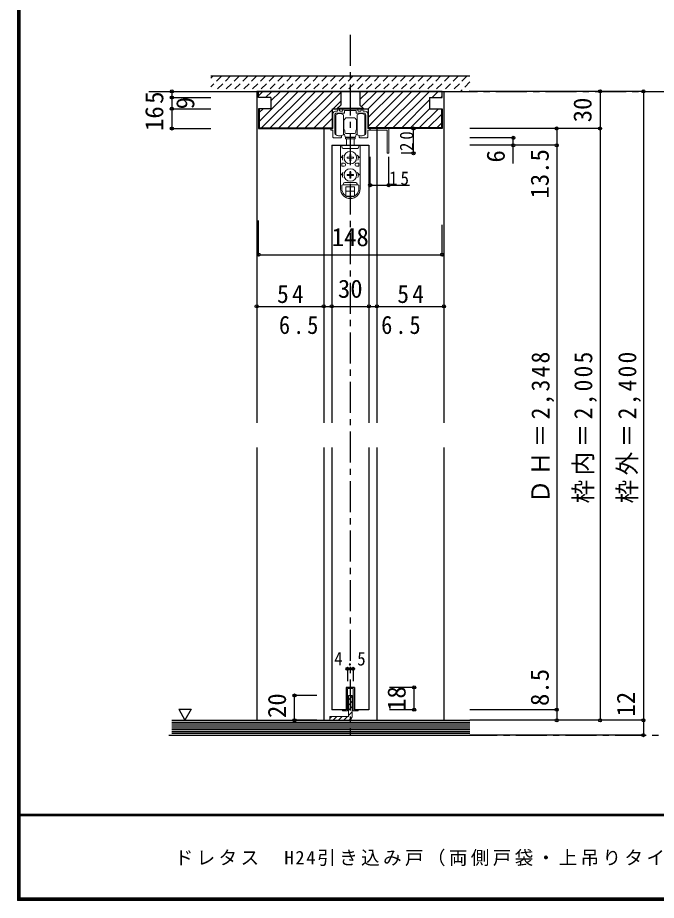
# Model space of a CAD drawing. Units: millimetres at full size, sheet at 1:5. Extents: x -973 to 977, y -718 to 696.
# Drawn here: x -973 to -458, y -701 to 11 of the extents above; entities that cross this region are included whole.
import ezdxf
from ezdxf.enums import TextEntityAlignment as Align

# ---------------------------------------------------------------- set-up
doc = ezdxf.new("R2010")
doc.units = ezdxf.units.MM
doc.header["$LTSCALE"] = 5
doc.header["$PDMODE"] = 32
doc.header["$PDSIZE"] = 2.5
doc.linetypes.add('CHAIN1', pattern=[8, 5, -1, 1, -1])
doc.linetypes.add('DASHED1', pattern=[1.8, 1.2, -0.6])
for name, color, linetype in [('0-1_通り芯', 4, 'CHAIN1'), ('0-2_柱', 7, 'Continuous'), ('0-3_仕上げ', 2, 'Continuous'), ('0-4_枠', 3, 'Continuous'), ('0-6_扉', 6, 'Continuous'), ('0-A_文字', 4, 'DASHED1'), ('0-B_寸法', 7, 'Continuous'), ('0-C_ハッチ', 4, 'DASHED1'), ('F-1_枠', 6, 'Continuous'), ('F-A_文字', 7, 'Continuous')]:
    doc.layers.add(name, color=color, linetype=linetype)
doc.layers.add('0-7_金物', color=7, linetype='Continuous', lineweight=18)
doc.styles.add('ＭＳ ゴシック', font='')
doc.styles.get('ＭＳ ゴシック').set_extended_font_data('MS Gothic')

# ---------------------------------------------------------------- blocks, each defined once
blk = doc.blocks.new('戸車(上吊)')
at = {"layer": '0-7_金物'}
for p, q in [((-11.601, 12.792), (-11.601, 28.792)), ((-5.601, 28.792), (-5.601, 20.792)), ((5.599, 28.792), (5.599, 20.792)), ((11.599, 12.792), (11.599, 28.792)), ((-5.601, 24.792), (-5.301, 24.792)), ((-5.601, 23.292), (-5.101, 23.292)), ((-5.101, 24.592), (-5.301, 24.792)), ((-5.301, 23.292), (-5.101, 23.492)), ((-5.101, 24.792), (-5.101, 20.792)), ((-5.001, 24.792), (-5.101, 24.792)), ((-3.501, 26.292), (-0.001, 26.292)), ((3.499, 26.292), (-0.001, 26.292)), ((4.999, 24.792), (5.099, 24.792)), ((5.099, 24.792), (5.099, 20.792)), ((5.099, 24.592), (5.299, 24.792)), ((5.299, 23.292), (5.099, 23.492)), ((5.599, 23.292), (5.099, 23.292)), ((5.599, 24.792), (5.299, 24.792)), ((-5.601, 20.792), (-5.601, 12.792)), ((-5.601, 18.292), (-5.101, 18.292)), ((-5.601, 16.792), (-5.301, 16.792)), ((-5.101, 18.092), (-5.301, 18.292)), ((-5.101, 16.992), (-5.301, 16.792)), ((-5.101, 16.792), (-5.101, 20.792)), ((-5.001, 16.792), (-5.101, 16.792)), ((-4.501, 14.792), (-4.501, 16.292)), ((4.499, 14.792), (4.499, 16.292)), ((4.999, 16.792), (5.099, 16.792)), ((5.099, 16.792), (5.099, 20.792)), ((5.099, 18.092), (5.299, 18.292)), ((5.599, 18.292), (5.099, 18.292)), ((5.099, 16.992), (5.299, 16.792)), ((5.599, 16.792), (5.299, 16.792)), ((5.599, 20.792), (5.599, 12.792)), ((-4.001, 10.492), (-4.001, 9.492)), ((3.999, 10.492), (-4.001, 10.492)), ((-4.001, 9.492), (3.999, 9.492)), ((-3.501, 13.792), (-0.001, 13.792)), ((-0.001, 10.792), (-3.501, 10.792)), ((-3.001, 10.792), (-3.001, 10.492)), ((-3.001, 4.292), (-3.001, 9.492)), ((3.499, 13.792), (-0.001, 13.792)), ((-0.001, 10.792), (3.499, 10.792)), ((2.999, 10.792), (2.999, 10.492)), ((2.999, 9.492), (2.999, 4.292)), ((3.999, 10.492), (3.999, 9.492)), ((-7.9, 4.292), (-7.9, -30.608)), ((-7.857, 4.292), (7.943, 4.292)), ((-6.9, 4.292), (-6.9, 2.792)), ((-5.9, 1.792), (5.9, 1.792)), ((6.9, 4.292), (6.9, 2.792)), ((7.9, 4.292), (7.9, -30.608)), ((-5.657, -3.708), (-7.5, -5.708)), ((-6.4, -5.708), (-7.5, -5.708)), ((-0.52, -5.188), (-2.45, -5.222)), ((-2.45, -5.222), (-2.45, -6.194)), ((-0.52, -6.227), (-2.45, -6.194)), ((-0.52, -5.188), (-0.486, -3.258)), ((-0.52, -6.227), (-0.486, -8.158)), ((0.486, -3.258), (-0.486, -3.258)), ((0.52, -5.188), (0.486, -3.258)), ((0.52, -6.227), (0.486, -8.158)), ((0.52, -5.188), (2.45, -5.222)), ((0.52, -6.227), (2.45, -6.194)), ((2.45, -6.194), (2.45, -5.222)), ((5.657, -3.708), (7.5, -5.708)), ((6.4, -5.708), (7.5, -5.708)), ((-6.9, -10.208), (-6.9, -12.708)), ((-4.9, -10.208), (-6.9, -10.208)), ((-4.9, -12.708), (-6.9, -12.708)), ((-3.9, -11.208), (-3.9, -11.708)), ((-0.486, -8.158), (0.486, -8.158)), ((3.9, -11.208), (3.9, -11.708)), ((4.9, -10.208), (6.9, -10.208)), ((4.9, -12.708), (6.9, -12.708)), ((6.9, -10.208), (6.9, -12.708)), ((-5.657, -17.708), (-7.5, -19.708)), ((-6.4, -19.708), (-7.5, -19.708)), ((-0.52, -19.188), (-2.45, -19.222)), ((-2.45, -19.222), (-2.45, -20.194)), ((-0.52, -20.227), (-2.45, -20.194)), ((-0.52, -19.188), (-0.486, -17.258)), ((-0.52, -20.227), (-0.486, -22.158)), ((0.486, -17.258), (-0.486, -17.258)), ((0.52, -19.188), (0.486, -17.258)), ((0.52, -20.227), (0.486, -22.158)), ((0.52, -19.188), (2.45, -19.222)), ((0.52, -20.227), (2.45, -20.194)), ((2.45, -20.194), (2.45, -19.222)), ((5.657, -17.708), (7.5, -19.708)), ((6.4, -19.708), (7.5, -19.708)), ((-6.9, -30.608), (-6.9, -28.208)), ((-6.4, -27.708), (6.4, -27.708)), ((-4.4, -25.708), (4.4, -25.708)), ((-0.486, -22.158), (0.486, -22.158)), ((6.9, -30.608), (6.9, -28.208)), ((-3.5, -29.208), (3.5, -29.208)), ((-3.5, -36.554), (-3.5, -29.208)), ((-3.5, -32.708), (3.5, -32.708)), ((3.5, -36.554), (3.5, -29.208)), ((-3.028, -36.808), (3.028, -36.808))]:
    blk.add_line(p, q, dxfattribs=at)
for centre in [(0, -5.708), (0, -19.708)]:
    blk.add_circle(centre, 5, dxfattribs=at)
for centre, radius, start, end in [((-8.601, 24.792), 5, 53.1301, 126.8699), ((8.599, 24.792), 5, 53.1301, 126.8699), ((-5.001, 25.292), 0.5, 270, 0), ((-3.501, 25.292), 1, 90, 180), ((3.499, 25.292), 1, 0, 90), ((4.999, 25.292), 0.5, 180, 270), ((-5.001, 16.292), 0.5, 0, 90), ((-3.501, 14.792), 1, 180, 270), ((3.499, 14.792), 1, 270, 0), ((4.999, 16.292), 0.5, 90, 180), ((-8.601, 16.792), 5, 233.1301, 306.8699), ((-6.501, 11.792), 2, 0, 63.25632), ((-3.501, 11.792), 1, 180, 270), ((3.499, 11.792), 1, 270, 0), ((6.499, 11.792), 2, 116.74368, 180), ((8.599, 16.792), 5, 233.1301, 306.8699), ((-5.9, 2.792), 1, 180, 270), ((5.9, 2.792), 1, 270, 0), ((0, -5.708), 6.4, 167.82427, 198.20996), ((0, -5.708), 6.4, 341.79004, 12.17573), ((-4.9, -11.208), 1, 0, 90), ((-4.9, -11.708), 1, 270, 0), ((4.9, -11.208), 1, 90, 180), ((4.9, -11.708), 1, 180, 270), ((0, -19.708), 6.4, 167.82427, 198.20996), ((0, -19.708), 6.4, 341.79004, 12.17573), ((-6.4, -28.208), 0.5, 90, 180), ((-6.4, -26.708), 1, 270, 0), ((-4.4, -26.708), 1, 90, 180), ((4.4, -26.708), 1, 0, 90), ((6.4, -26.708), 1, 180, 270), ((6.4, -28.208), 0.5, 0, 90), ((0, -30.808), 7.9, 180, 0), ((0, -30.608), 6.9, 180, 0)]:
    blk.add_arc(centre, radius, start, end, dxfattribs=at)
blk = doc.blocks.new('レール金具(全般)')
at = {"layer": '0-7_金物'}
for p, q in [((-10.15, 8.388), (-10.15, 7.388)), ((-9.15, 8.888), (-9.65, 8.888)), ((-8.65, 7.388), (-8.65, 8.388)), ((-6.15, 8.388), (-6.15, 7.388)), ((5.65, 8.888), (-5.65, 8.888)), ((6.15, 7.388), (6.15, 8.388)), ((8.65, 8.388), (8.65, 7.388)), ((9.65, 8.888), (9.15, 8.888)), ((10.15, 7.388), (10.15, 8.388)), ((-12.5, -10.898), (-12.5, 3.888)), ((-10.65, 6.888), (-12, 6.888)), ((-11, 5.388), (-4.95, 5.388)), ((-6.65, 6.888), (-8.15, 6.888)), ((-4.65, 5.688), (-4.65, 7.088)), ((4.65, 7.088), (4.65, 5.688)), ((4.95, 5.388), (11, 5.388)), ((8.15, 6.888), (6.65, 6.888)), ((12, 6.888), (10.65, 6.888)), ((12.5, 3.888), (12.5, -10.898)), ((-7.15, -14.112), (-7.15, -13.224)), ((7.15, -13.224), (7.15, -14.112)), ((-13.5, -14.612), (-7.65, -14.612)), ((7.65, -14.612), (13.5, -14.612))]:
    blk.add_line(p, q, dxfattribs=at)
for points in [[(-4.35, 7.388), (-0.3, 7.388), (0, 7.688), (0.3, 7.388), (4.35, 7.388)], [(-14, 4.888), (-14, -7.112), (-15.4, -7.112)], [(15.4, -7.112), (14, -7.112), (14, 4.888)], [(-15.4, -8.312), (-14, -8.312), (-14, -14.112)], [(14, -14.112), (14, -8.312), (15.4, -8.312)]]:
    blk.add_lwpolyline(points, dxfattribs=at)
for centre, radius, start, end in [((-10.65, 7.388), 0.5, 270, 0), ((-9.65, 8.388), 0.5, 90, 180), ((-9.15, 8.388), 0.5, 0, 90), ((-8.15, 7.388), 0.5, 180, 270), ((-6.65, 7.388), 0.5, 270, 0), ((-5.65, 8.388), 0.5, 90, 180), ((-4.35, 7.088), 0.3, 90, 180), ((4.35, 7.088), 0.3, 360, 90), ((5.65, 8.388), 0.5, 360, 90), ((6.65, 7.388), 0.5, 180, 270), ((8.15, 7.388), 0.5, 270, 360), ((9.15, 8.388), 0.5, 90, 180), ((9.65, 8.388), 0.5, 360, 90), ((10.65, 7.388), 0.5, 180, 270), ((-12, 4.888), 2, 90, 180), ((-11, 3.888), 1.5, 90, 180), ((-4.95, 5.688), 0.3, 270, 360), ((4.95, 5.688), 0.3, 180, 270), ((11, 3.888), 1.5, 0, 90), ((12, 4.888), 2, 0, 90), ((-15.4, -7.712), 0.6, 90, 270), ((15.4, -7.712), 0.6, 270, 90), ((-13.5, -14.112), 0.5, 180, 270), ((-12.2, -10.898), 0.3, 180, 192.08406), ((-10.538, -10.542), 2, 192.08406, 228.89829), ((-8.771, -8.112), 5, 231.94944, 269.54933), ((-8.85, -8.112), 5, 270.45826, 285.31651), ((-7.65, -14.112), 0.5, 270, 0), ((-7.45, -13.224), 0.3, 360, 105.31651), ((7.45, -13.224), 0.3, 74.68349, 180), ((7.65, -14.112), 0.5, 180, 270), ((8.85, -8.112), 5, 254.68349, 269.54174), ((8.771, -8.112), 5, 270.45067, 308.05056), ((10.538, -10.542), 2, 311.10171, 347.91594), ((12.2, -10.898), 0.3, 347.91594, 0), ((13.5, -14.112), 0.5, 270, 0)]:
    blk.add_arc(centre, radius, start, end, dxfattribs=at)

msp = doc.modelspace()

# ---------------------------------------------------------------- linework, layer by layer
at = {"layer": '0-1_通り芯'}
for p, q in [((-704.953, -2.5), (-704.953, -567.5)), ((-867.453, -48), (-92.953, -48)), ((-851.344, -567.5), (-92.953, -567.5))]:
    msp.add_line(p, q, dxfattribs=at)
at = {"layer": '0-2_柱'}
msp.add_line((-757.453, -48), (-652.453, -48), dxfattribs=at)
at = {"layer": '0-3_仕上げ'}
for p, q in [((-772.453, -48), (-637.453, -48)), ((-848.953, -555.5), (-608.453, -555.5)), ((-848.953, -567.5), (-608.453, -567.5))]:
    msp.add_line(p, q, dxfattribs=at)
at = {"layer": '0-3_仕上げ', "color": 7}
for p, q in [((-848.953, -557), (-608.453, -557)), ((-848.953, -558.5), (-608.453, -558.5)), ((-848.953, -560), (-608.453, -560)), ((-848.953, -561.5), (-608.453, -561.5)), ((-848.953, -563), (-608.453, -563)), ((-848.953, -564.5), (-608.453, -564.5)), ((-848.953, -566), (-608.453, -566))]:
    msp.add_line(p, q, dxfattribs=at)
at = {"layer": '0-4_枠', "color": 4}
for p, q in [((-778.953, -48), (-780.453, -48)), ((-780.453, -48), (-780.453, -315.5)), ((-630.953, -48), (-629.453, -48)), ((-629.453, -48), (-629.453, -315.5)), ((-726.453, -78), (-726.453, -315.5)), ((-683.453, -78), (-683.453, -315.5)), ((-780.453, -335.5), (-780.453, -555.5)), ((-726.453, -335.5), (-726.453, -555.5)), ((-683.453, -335.5), (-683.453, -555.5)), ((-629.453, -335.5), (-629.453, -555.5))]:
    msp.add_line(p, q, dxfattribs=at)
at = {"layer": '0-4_枠'}
for p, q in [((-630.953, -48), (-778.953, -48)), ((-630.953, -53), (-630.953, -48)), ((-768.953, -53), (-768.953, -62)), ((-640.953, -53), (-640.953, -62)), ((-640.953, -53), (-630.953, -53)), ((-778.453, -62), (-778.453, -77.5)), ((-719.353, -62), (-690.553, -62)), ((-719.353, -78), (-719.353, -62)), ((-690.553, -62), (-690.553, -78)), ((-640.953, -62), (-630.953, -62)), ((-630.953, -62), (-630.953, -78)), ((-778.953, -78), (-719.354, -78)), ((-778.453, -77.5), (-719.354, -77.5)), ((-630.953, -78), (-690.554, -78)), ((-631.453, -77.5), (-690.553, -77.5))]:
    msp.add_line(p, q, dxfattribs=at)
for points in [[(-768.953, -53), (-778.953, -53), (-778.953, -48)], [(-768.953, -62), (-778.953, -62), (-778.953, -78)], [(-631.453, -62), (-631.453, -66.673), (-631.453, -77.5)]]:
    msp.add_lwpolyline(points, dxfattribs=at)
at = {"layer": '0-6_扉'}
for p, q in [((-719.953, -91.5), (-689.953, -91.5)), ((-719.953, -91.5), (-719.953, -315.5)), ((-689.953, -91.5), (-689.953, -315.5)), ((-719.953, -335.5), (-719.953, -547)), ((-689.953, -335.5), (-689.953, -547)), ((-701.703, -529), (-701.703, -547)), ((-708.203, -547), (-719.953, -547)), ((-689.953, -547), (-701.703, -547))]:
    msp.add_line(p, q, dxfattribs=at)
msp.add_lwpolyline([(-701.703, -529), (-708.203, -529), (-708.203, -547)], dxfattribs=at)
at = {"layer": '0-7_金物'}
for p, q in [((-688.953, -78), (-673.953, -78)), ((-688.953, -78), (-688.953, -79.2)), ((-673.953, -78), (-673.953, -98)), ((-675.153, -79.2), (-688.953, -79.2)), ((-675.153, -79.2), (-675.153, -98)), ((-673.953, -98), (-675.153, -98)), ((-708.203, -529), (-701.703, -529)), ((-702.703, -530), (-707.203, -530)), ((-707.203, -548), (-707.203, -530)), ((-702.703, -530), (-702.703, -548)), ((-701.703, -529), (-701.703, -547)), ((-707.203, -548), (-711.203, -548)), ((-702.703, -548), (-698.703, -548))]:
    msp.add_line(p, q, dxfattribs=at)
at = {"layer": '0-7_金物', "color": 3}
for p, q in [((-706.453, -535.5), (-706.453, -552.5)), ((-706.453, -535.5), (-703.453, -535.5)), ((-703.453, -552.5), (-703.453, -535.5)), ((-721.453, -552.5), (-706.453, -552.5)), ((-721.453, -552.5), (-721.453, -555.5)), ((-706.453, -555.5), (-721.453, -555.5))]:
    msp.add_line(p, q, dxfattribs=at)
at = {"layer": '0-7_金物'}
for points in [[(-711.203, -548), (-711.203, -547), (-708.203, -547), (-708.203, -529)], [(-701.703, -547), (-698.703, -547), (-698.703, -548)]]:
    msp.add_lwpolyline(points, dxfattribs=at)
at = {"layer": '0-7_金物', "color": 3}
msp.add_arc((-706.453, -552.5), 3, 270, 0, dxfattribs=at)
at = {"layer": '0-A_文字'}
for p, q in [((-808.6, -35.5), (-817.453, -44.353)), ((-815.671, -35.5), (-817.453, -37.282)), ((-801.529, -35.5), (-814.029, -48)), ((-794.458, -35.5), (-806.958, -48)), ((-787.387, -35.5), (-799.887, -48)), ((-780.316, -35.5), (-792.816, -48)), ((-773.244, -35.5), (-785.744, -48)), ((-766.173, -35.5), (-778.673, -48)), ((-759.102, -35.5), (-771.602, -48)), ((-752.031, -35.5), (-764.531, -48)), ((-744.96, -35.5), (-757.46, -48)), ((-737.889, -35.5), (-750.389, -48)), ((-730.818, -35.5), (-743.318, -48)), ((-723.747, -35.5), (-736.247, -48)), ((-716.676, -35.5), (-729.176, -48)), ((-709.605, -35.5), (-722.105, -48)), ((-702.534, -35.5), (-715.034, -48)), ((-695.463, -35.5), (-707.963, -48)), ((-688.392, -35.5), (-700.892, -48)), ((-681.321, -35.5), (-693.821, -48)), ((-674.25, -35.5), (-686.75, -48)), ((-667.178, -35.5), (-679.678, -48)), ((-660.107, -35.5), (-672.607, -48)), ((-653.036, -35.5), (-665.536, -48)), ((-645.965, -35.5), (-658.465, -48)), ((-638.894, -35.5), (-651.394, -48)), ((-631.823, -35.5), (-644.323, -48)), ((-624.752, -35.5), (-637.252, -48)), ((-617.681, -35.5), (-630.181, -48)), ((-610.61, -35.5), (-623.11, -48)), ((-608.453, -40.414), (-616.039, -48)), ((-608.453, -47.485), (-608.968, -48))]:
    msp.add_line(p, q, dxfattribs=at)
at = {"layer": '0-A_文字', "color": 2, "linetype": 'Continuous'}
for p, q in [((-817.453, -35.5), (-608.453, -35.5)), ((-817.453, -48), (-608.453, -48))]:
    msp.add_line(p, q, dxfattribs=at)
at = {"layer": '0-A_文字', "color": 7, "linetype": 'Continuous'}
for p, q in [((-843.388, -546.686), (-833.388, -546.686)), ((-843.388, -546.686), (-838.388, -555.347)), ((-833.388, -546.686), (-838.388, -555.347))]:
    msp.add_line(p, q, dxfattribs=at)
at = {"layer": '0-B_寸法', "color": 4}
for p, q in [((-848.953, -48), (-817.453, -48)), ((-848.953, -48), (-848.953, -53)), ((-468.453, -48), (-608.453, -48)), ((-503.453, -48), (-503.453, -555.5)), ((-468.453, -48), (-468.453, -567.5)), ((-848.953, -53), (-848.953, -62)), ((-848.953, -53), (-817.453, -53)), ((-848.953, -62), (-848.953, -78)), ((-848.953, -62), (-817.453, -62)), ((-848.953, -78), (-817.453, -78)), ((-653.953, -78), (-663.953, -78)), ((-653.953, -98), (-653.953, -78)), ((-503.453, -78), (-608.453, -78)), ((-538.453, -78), (-538.453, -555.5)), ((-573.453, -85.5), (-608.453, -85.5)), ((-538.453, -91.5), (-608.453, -91.5)), ((-573.453, -106.21), (-573.453, -85.5)), ((-653.953, -98), (-663.953, -98)), ((-688.953, -123.715), (-688.953, -100.845)), ((-673.953, -123.715), (-673.953, -100.845)), ((-688.953, -123.715), (-657.32, -123.715)), ((-778.953, -179.804), (-778.953, -152.246)), ((-630.953, -179.804), (-630.953, -155.746)), ((-778.953, -179.804), (-630.953, -179.804)), ((-780.453, -221.5), (-726.453, -221.5)), ((-780.453, -221.5), (-780.453, -262)), ((-726.453, -221.5), (-719.953, -221.5)), ((-719.953, -221.5), (-689.953, -221.5)), ((-689.953, -221.5), (-683.453, -221.5)), ((-683.453, -221.5), (-629.453, -221.5)), ((-629.453, -221.5), (-629.453, -262)), ((-707.203, -514), (-702.703, -514)), ((-707.203, -514), (-707.203, -524)), ((-702.703, -514), (-702.703, -524)), ((-653.453, -529), (-673.453, -529)), ((-653.453, -547), (-653.453, -529)), ((-749.953, -555.5), (-749.953, -535.5)), ((-731.953, -535.5), (-749.953, -535.5)), ((-653.453, -547), (-673.453, -547)), ((-538.453, -547), (-608.453, -547)), ((-731.953, -555.5), (-749.953, -555.5)), ((-468.453, -555.5), (-608.453, -555.5)), ((-468.453, -567.5), (-608.453, -567.5))]:
    msp.add_line(p, q, dxfattribs=at)
at = {"layer": '0-B_寸法'}
for p in [(-848.953, -48), (-503.453, -48), (-468.453, -48), (-848.953, -53), (-848.953, -62), (-848.953, -78), (-653.953, -78), (-538.453, -78), (-503.453, -78), (-573.453, -85.5), (-573.453, -91.5), (-538.453, -91.5), (-653.953, -98), (-688.953, -123.715), (-673.953, -123.715), (-778.953, -179.804), (-630.953, -179.804), (-780.453, -221.5), (-726.453, -221.5), (-719.953, -221.5), (-689.953, -221.5), (-683.453, -221.5), (-629.453, -221.5), (-707.203, -514), (-702.703, -514), (-653.453, -529), (-749.953, -535.5), (-653.453, -547), (-538.453, -547), (-749.953, -555.5), (-538.453, -555.5), (-503.453, -555.5), (-468.453, -555.5), (-468.453, -567.5)]:
    msp.add_point(p, dxfattribs=at)
at = {"layer": '0-C_ハッチ', "linetype": 'Continuous'}
for p, q in [((-778.953, -51.52), (-775.433, -48)), ((-778.453, -72.233), (-754.22, -48)), ((-776.649, -77.5), (-747.149, -48)), ((-773.362, -53), (-768.362, -48)), ((-769.578, -77.5), (-740.078, -48)), ((-768.953, -55.662), (-761.291, -48)), ((-762.507, -77.5), (-733.007, -48)), ((-755.436, -77.5), (-725.936, -48)), ((-748.365, -77.5), (-718.865, -48)), ((-741.294, -77.5), (-712.703, -48.909)), ((-697.203, -54.623), (-690.58, -48)), ((-695.867, -60.358), (-683.509, -48)), ((-690.554, -62.115), (-676.438, -48)), ((-690.554, -76.258), (-662.296, -48)), ((-690.554, -69.187), (-669.367, -48)), ((-684.725, -77.5), (-655.225, -48)), ((-677.654, -77.5), (-648.154, -48)), ((-670.583, -77.5), (-641.083, -48)), ((-639.012, -53), (-634.012, -48)), ((-718.723, -62), (-712.703, -55.98)), ((-663.512, -77.5), (-640.953, -54.941)), ((-631.941, -53), (-630.953, -52.012)), ((-778.453, -65.162), (-775.291, -62)), ((-734.223, -77.5), (-719.353, -62.63)), ((-656.441, -77.5), (-640.941, -62)), ((-649.37, -77.5), (-633.87, -62)), ((-727.152, -77.5), (-719.353, -69.701)), ((-642.299, -77.5), (-631.453, -66.654)), ((-720.08, -77.5), (-719.353, -76.773)), ((-635.228, -77.5), (-631.453, -73.725)), ((-706.453, -538.982), (-703.453, -535.982)), ((-706.453, -543.225), (-703.453, -540.225)), ((-706.453, -547.468), (-703.453, -544.468)), ((-721.453, -553.982), (-719.971, -552.5)), ((-718.728, -555.5), (-715.728, -552.5)), ((-714.485, -555.5), (-711.485, -552.5)), ((-710.243, -555.5), (-707.243, -552.5)), ((-706.453, -551.71), (-703.453, -548.71)), ((-705.959, -555.459), (-703.493, -552.993))]:
    msp.add_line(p, q, dxfattribs=at)
at = {"layer": '0-C_ハッチ', "color": 3, "linetype": 'Continuous'}
for p, q in [((-712.703, -48), (-712.703, -59.086)), ((-697.203, -48), (-697.203, -59.086)), ((-719.354, -62), (-690.554, -62)), ((-715.553, -61.8), (-712.703, -59.086)), ((-694.353, -61.8), (-715.553, -61.8)), ((-715.553, -62), (-715.553, -61.8)), ((-694.353, -61.8), (-697.203, -59.086)), ((-694.353, -61.8), (-694.353, -62))]:
    msp.add_line(p, q, dxfattribs=at)
at = {"layer": 'F-1_枠'}
for p, q in [((-973.347, 695.833), (-973.347, -700.833)), ((-972.514, 695.833), (-972.514, -700.833)), ((-971.68, 695.833), (-971.68, -700.833)), ((976.653, -631.667), (-973.347, -631.667)), ((976.653, -632.5), (-973.347, -632.5)), ((976.653, -699.167), (-973.347, -699.167)), ((976.653, -700), (-973.347, -700)), ((976.653, -700.833), (-973.347, -700.833))]:
    msp.add_line(p, q, dxfattribs=at)

# ---------------------------------------------------------------- block references
at = {"layer": '0-7_金物'}
for name, p in [('レール金具(全般)', (-704.953, -70.888)), ('戸車(上吊)', (-704.952, -95.792))]:
    msp.add_blockref(name, p, dxfattribs=at)

# ---------------------------------------------------------------- texts
at = {"layer": '0-B_寸法', "style": 'ＭＳ ゴシック'}
for s, p in [('5', (-851.453, -58.086)), ('9', (-826.453, -62.5)), ('30', (-505.953, -73)), ('16', (-851.453, -80)), ('6', (-575.953, -105.449)), ('13.5', (-540.453, -134.5)), ('8.5', (-540.453, -544)), ('18', (-655.953, -548)), ('12', (-470.953, -552.5)), ('20', (-752.453, -553.707))]:
    msp.add_text(s, height=14.66, rotation=90, dxfattribs=at).set_placement(p, align=Align.BOTTOM_LEFT)
for s, p in [('148', (-719.953, -177.304)), ('30', (-714.953, -219))]:
    msp.add_text(s, height=14.66, dxfattribs=at).set_placement(p, align=Align.BOTTOM_LEFT)
at = {"layer": '0-B_寸法', "attachment_point": 7, "rotation": 90, "style": 'ＭＳ ゴシック'}
for s, insert, char_height in [('\\T1.36;\\W0.9;20', (-653.953, -96.125), 11), ('\\T1.19;\\W0.95;ＤＨ＝2,348', (-540.453, -380.5), 14.66), ('\\T1.19;\\W0.95;枠内＝2,005', (-505.953, -380.5), 14.66), ('\\T1.19;\\W0.95;枠外＝2,400', (-470.453, -380.5), 14.66)]:
    msp.add_mtext(s, dxfattribs=dict(at, insert=insert, char_height=char_height))
at = {"layer": '0-B_寸法', "attachment_point": 7, "style": 'ＭＳ ゴシック'}
for s, insert, char_height in [('\\T1.36;\\W0.9;15', (-673.57, -123.715), 11), ('\\T1.27;\\W0.95;54', (-764.078, -219), 14.66), ('\\T1.27;\\W0.95;54', (-667.078, -219), 14.66), ('\\T1.27;\\W0.9;6.5', (-762.528, -244), 14.66), ('\\T1.27;\\W0.9;6.5', (-680.024, -244), 14.66), ('\\T1.38;\\W0.9;4.5', (-717.953, -511.5), 11)]:
    msp.add_mtext(s, dxfattribs=dict(at, insert=insert, char_height=char_height))
at = {"layer": 'F-A_文字', "insert": (-846.68, -673.333), "char_height": 11, "attachment_point": 7, "style": 'ＭＳ ゴシック'}
msp.add_mtext('\\T1.18;ドレタス\u3000H24引き込み戸（両側戸袋・上吊りタイプ）調整枠', dxfattribs=at)

doc.saveas('drawing.dxf')
